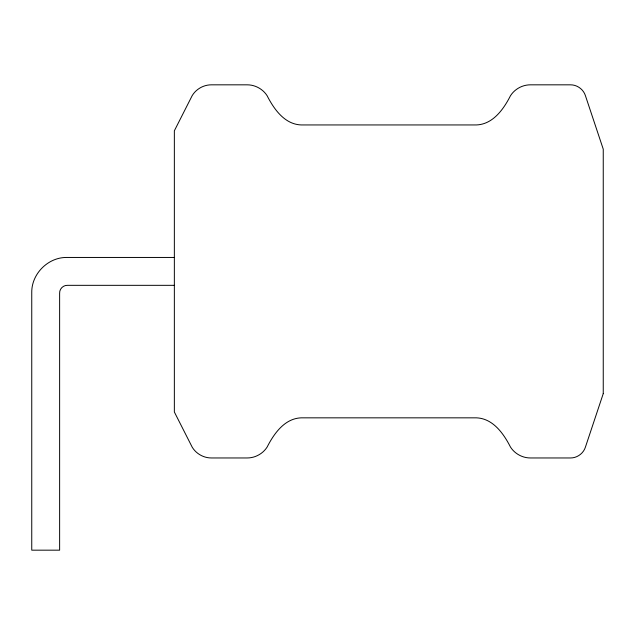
<?xml version="1.0" encoding="UTF-8"?>
<svg xmlns="http://www.w3.org/2000/svg" width="635" height="635" viewBox="0 0 635 635"><rect width="100%" height="100%" fill="white"/><g stroke="black" fill="none" stroke-linecap="round" stroke-linejoin="round"><path stroke-width="0.95" d="M174.355 257.453L66.675 257.453C48.093 257.262 31.559 273.796 31.75 292.386L31.75 550.172L59.627 550.172L59.627 293.299C59.349 288.949 63.246 285.051 67.588 285.329L174.355 285.329M603.25 393.629L585.383 447.223C583.367 453.509 577.08 458.033 570.484 457.962L530.447 457.962C522.502 458.002 514.723 453.755 510.469 447.04C503.317 432.999 492.069 417.235 474.393 417.838L303.212 417.838C285.536 417.235 274.288 432.999 267.137 447.04C262.89 453.755 255.111 458.002 247.158 457.962L211.431 457.962C203.732 458.01 196.215 453.803 192.222 447.223L174.355 411.988L174.355 130.802L192.222 95.56C196.215 88.987 203.732 84.78 211.431 84.828L247.158 84.828C255.111 84.78 262.89 89.035 267.137 95.75C274.288 109.791 285.536 125.555 303.212 124.944L474.393 124.944C492.069 125.555 503.317 109.791 510.469 95.75C514.723 89.035 522.502 84.78 530.447 84.828L570.484 84.828C577.08 84.749 583.367 89.281 585.383 95.56L603.25 149.161L603.25 393.629"/></g></svg>
